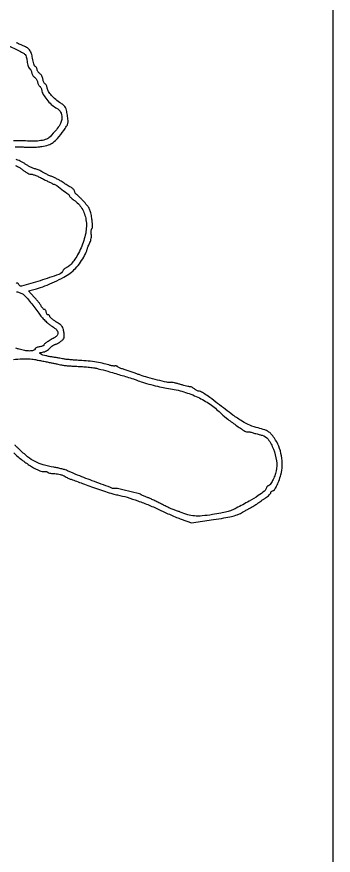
# Model space of a CAD drawing. Header units: millimetres. Extents: x 0 to 16589, y 0 to 10791.
# Drawn here: x 16338 to 16578, y 9519 to 10155 of the extents above; entities that cross this region are included whole.
import ezdxf

# ---------------------------------------------------------------- set-up
doc = ezdxf.new("R2010")
doc.units = ezdxf.units.MM
doc.header["$LTSCALE"] = 4
doc.layers.add('background', color=7, linetype='Continuous')

# ---------------------------------------------------------------- blocks, each defined once
blk = doc.blocks.new('sign(tom)')
for points in [[(323.936079, 1007.949026, 0.023721), (317.910543, 1002.657566, 0.027777), (312.74102, 997.077199, 0.027658), (308.981953, 991.989781, 0.146294), (308, 988.705512, -0.052007), (307.932302, 988.056423, -0.048397), (307.73181, 987.418605, -0.051842), (307.436895, 986.884963, -0.102547), (307.087012, 986.553777, 0.149653), (306.692629, 986.104226, 0.022272), (306.242238, 984.971615, 0.023409), (305.820747, 983.544291, 0.018243), (305.493252, 981.960056, -0.038238), (305.057526, 980.208441, -0.025262), (304.305623, 978.274225, -0.025439), (303.377803, 976.457324, -0.044154), (302.406239, 975.070941, 0.007873), (301.484352, 973.939651, 0.011309), (300.706833, 972.907042, 0.007293), (300.093628, 972.026295, 0.149501), (300, 971.720161, -0.123667), (299.909147, 971.35845, -0.000566), (298.043353, 967.8881, -0.00263), (295.892468, 963.948077, -0.001653), (293.339075, 959.364517, 0.006951), (290.619384, 954.358393, 0.006357), (287.955632, 949.128028, 0.006368), (285.695948, 944.397092, 0.020571), (284.3661, 941.177708, -0.021903), (281.769147, 934.937983, -0.013799), (278.22346, 927.884367, -0.013189), (274.050584, 920.59223, -0.013626), (269.542034, 913.610421, 0.006898), (267.468558, 910.492359, 0.004366), (265.133195, 906.802845, 0.004383), (262.902032, 903.137572, 0.008066), (261.161092, 900.110421), (257.5, 893.5), (257.5, 878, 0.005254), (257.576853, 870.686585, 0.013027), (257.8289, 865.335738, 0.016779), (258.247208, 861.429375, 0.059634), (258.891808, 859, -0.002467), (259.529703, 857.372539, -0.001314), (260.303664, 855.353125, -0.001308), (261.083484, 853.286049, -0.002036), (261.743673, 851.5, 0.006288), (262.366312, 849.858595, 0.0063), (263.029669, 848.234375, 0.006178), (263.643673, 846.832024, 0.024828), (264.071239, 846, -0.013367), (264.528391, 845.158409, -0.00296), (265.263896, 843.692187, -0.003075), (266.093613, 841.987111, -0.002959), (266.913143, 840.25, 0.019087), (267.746383, 838.622042, 0.027062), (268.617828, 837.248438, 0.025859), (269.422398, 836.235314, 0.215215), (269.94377, 836, -0.123425), (270.3466, 835.899023, -0.100775), (270.689732, 835.614617, -0.09084), (270.920289, 835.189209, -0.079032), (271, 834.688058, 0.201436), (271.592061, 833.278088, 0.036009), (273.816286, 831.390508, 0.031574), (277.069435, 829.311791, 0.017907), (281.239102, 827.195548, 0.066673), (287.193336, 825.349146, 0.048561), (294.115608, 824.860304, 0.048365), (301.037131, 825.717368, 0.06431), (306.991089, 827.879251, 0.022625), (310.250546, 829.754085, 0.074017), (312.123276, 831.38007, 0.062259), (313.607536, 833.627423, 0.012857), (315.604144, 837.939717, -0.035412), (318.353521, 843.237647, -0.036321), (321.802424, 848.047293, -0.022859), (327.116777, 853.862622, -0.005313), (336.584618, 863.1179, 0.004586), (341.54814, 867.955892, 0.015703), (344.644045, 871.228691, 0.01914), (346.572185, 873.574652, 0.163862), (347, 874.845012, -0.136196), (347.121498, 875.282783, -0.026046), (347.5875, 875.973483, -0.02603), (348.234318, 876.745071, -0.021385), (349, 877.5, 0.027264), (349.766156, 878.27336, 0.030291), (350.415186, 879.099955, 0.03172), (350.874835, 879.863888, 0.118016), (351.009143, 880.404988, -0.086213), (351.131687, 881.077084, -0.008123), (351.738103, 882.64709, -0.010214), (352.535253, 884.505159, -0.007866), (353.477871, 886.5, 0.011295), (354.421818, 888.533647, 0.013125), (355.224139, 890.509439, 0.012177), (355.815441, 892.20727, 0.073022), (355.968728, 893.127876, -0.085425), (356.446036, 895.614501, -0.006744), (358.909596, 901.899534, -0.010036), (361.662457, 908.283429, -0.022298), (364.068935, 913, 0.008613), (364.573784, 913.925987, 0.001061), (365.63676, 915.96875, 0.001254), (366.888297, 918.401312, 0.001036), (368.210289, 921, -0.006632), (369.525211, 923.514744, -0.009714), (370.75396, 925.688542, -0.005608), (371.836044, 927.472937, -0.150172), (372.25, 927.833333, 0.130134), (372.537477, 928.0644, 0.058276), (372.779688, 928.488882, 0.052095), (372.944385, 929.025086, 0.048516), (373, 929.596902, -0.047602), (373.064078, 930.268437, -0.022392), (373.267302, 931.117083, -0.021953), (373.561523, 931.993996, -0.028778), (373.909963, 932.763569, 0.028022), (375.697001, 936.694641, 0.014577), (377.501669, 941.772337, 0.01383), (379.152369, 947.413354, 0.014051), (380.479119, 953.107504, -0.004417), (381.194031, 956.467384, -0.005266), (381.929442, 959.622204, -0.004583), (382.601304, 962.26762, -0.03387), (383.017365, 963.5, 0.015679), (383.44327, 964.624854, 0.003377), (384.106088, 966.599541, 0.003523), (384.842355, 968.897703, 0.003357), (385.558333, 971.243119, -0.011657), (386.311311, 973.570665, -0.012357), (387.158518, 975.81528, -0.012033), (387.980731, 977.708653, -0.053923), (388.602922, 978.743119, -0.016052), (389.409305, 979.737581, -0.402036), (389.729036, 979.76735, -0.217927), (389.923267, 979.384949, -0.007409), (389.968197, 977.657729, 0.055609), (390.124649, 976.384772, 0.031862), (390.578158, 974.90349, 0.031459), (391.231767, 973.454298, 0.04501), (392, 972.272871, -0.024375), (392.765485, 971.19557, -0.025278), (393.4125, 970.06157, -0.026026), (393.868866, 969.028297, -0.091218), (394, 968.315481, 0.066322), (394.098136, 967.578891, 0.017837), (394.448169, 966.449616, 0.017742), (394.941686, 965.183687, 0.017513), (395.52568, 963.95034, 0.041403), (396.527898, 962.351806, 0.1159), (397.535008, 961.508234, 0.094696), (398.936345, 961.108818, 0.022212), (401.384657, 961, 0.031351), (403.888746, 961.157165, 0.088214), (405.558481, 961.676119, 0.077267), (407.070262, 962.781942, 0.020309), (409.108977, 964.994979, -0.016793), (410.498942, 966.525242, -0.022122), (411.871074, 967.817907, -0.020345), (413.076096, 968.773896, -0.157781), (413.75, 968.994979, 0.078453), (414.227506, 969.072333, 0.090243), (414.632812, 969.292275, 0.100334), (414.903813, 969.618221, 0.124034), (415, 970, -0.191087), (415.151477, 970.381882, -0.088204), (415.5875, 970.70625, -0.068025), (416.234582, 970.926307, -0.048028), (417, 971, 0.044675), (417.765579, 971.068541, 0.064527), (418.4125, 971.273955, 0.08442), (418.849826, 971.576219, 0.202082), (419, 971.932612, -0.183588), (419.154946, 972.340383, -0.053387), (419.660937, 972.800418, -0.045906), (420.388732, 973.236126, -0.03532), (421.25, 973.577217, 0.041686), (422.433398, 974.063376, 0.009966), (424.307813, 975.070522, 0.010174), (426.420697, 976.31796, 0.009909), (428.5, 977.660989), (433.5, 981.032769), (434.113317, 975.266385, 0.028054), (435.089229, 969.29715, 0.015617), (436.908838, 962.152576, 0.015512), (439.105924, 955.332122, 0.037623), (441.25147, 950.5, 0.045452), (443.974041, 946.379786, 0.033083), (447.683024, 942.325118, 0.033257), (451.862385, 938.824388, 0.048309), (456, 936.376496, -0.020983), (456.75425, 935.984159, -0.006754), (457.839096, 935.341047, -0.006723), (459.028112, 934.592158, -0.007484), (460.15437, 933.837275, 0.044245), (461.392178, 933.133444, 0.029086), (462.921025, 932.539699, 0.029248), (464.489601, 932.132825, 0.048869), (465.845354, 932, -0.03043), (467.053112, 931.926429, -0.036367), (468.171509, 931.70625, -0.039389), (469.060928, 931.385789, -0.149259), (469.5, 931, 0.205375), (470.059588, 930.607137, 0.016959), (471.852182, 930.29375, 0.020497), (474.096232, 930.072738, 0.014297), (476.639549, 930, 0.01756), (480.46384, 930.13435, 0.055663), (482.97891, 930.595769, 0.055744), (485.328283, 931.600244, 0.017649), (488.582362, 933.598452, 0.006302), (490.699492, 935.042487, 0.008508), (492.574827, 936.404689, 0.006114), (494.104099, 937.585337, 0.087104), (494.560847, 938.098452, -0.110014), (494.897933, 938.444195, -0.050541), (495.459676, 938.73517, -0.046656), (496.138906, 938.933204, -0.047648), (496.838258, 939, 0.103078), (497.603585, 939.15947, 0.049203), (498.485201, 939.651668, 0.045869), (499.339169, 940.369769, 0.048663), (500.029241, 941.218445, -0.020495), (500.774181, 942.247866, -0.009422), (501.823387, 943.528866, -0.009314), (502.979423, 944.837084, -0.012728), (504.071652, 945.968445, 0.02734), (505.243385, 947.25535, 0.011883), (506.662386, 949.083119, 0.011718), (508.082299, 951.101968, 0.015284), (509.279915, 953.01664, -0.010302), (510.430137, 954.896947, -0.009059), (511.705847, 956.811711, -0.009141), (512.919816, 958.497462, -0.026914), (513.835928, 959.593515, 0.031239), (514.62622, 960.555815, 0.020751), (515.413525, 961.74808, 0.020914), (516.083841, 962.974229, 0.037803), (516.511143, 964.035109, -0.057047), (517.028499, 965.189572, -0.018726), (518.039417, 966.757338, -0.018381), (519.300963, 968.427451, -0.019791), (520.652421, 969.958234, 0.020488), (521.991619, 971.479394, 0.019858), (523.21656, 973.120544, 0.020227), (524.176485, 974.648152, 0.066185), (524.62735, 975.75, -0.034859)], [(533.575775, 975.113855, -0.007272), (532.981723, 971.565599, -0.015646), (532.399256, 968.855655, 0.020568), (531.862428, 966.232677, 0.0113), (531.411032, 962.985996, 0.011248), (531.101128, 959.665241, 0.017641), (531, 956.799935, 0.037723), (531.355717, 952.091838, 0.082143), (532.473867, 948.65731, 0.062144), (534.849575, 945.205425, 0.014622), (539.666744, 940.097962, 0.018063), (542.274506, 937.672106, 0.08201), (544.038111, 936.592044, 0.079953), (546.07655, 936.12275, 0.01668), (549.7551, 936, 0.014374), (553.337096, 936.102996, 0.074792), (555.266281, 936.507732, 0.094481), (556.774404, 937.421007, 0.030155), (558.622747, 939.298412, -0.029714), (561.690193, 942.419585, -0.038369), (564.868258, 944.875776, -0.043704), (567.863218, 946.488357, -0.101993), (570.345354, 947, 0.036259), (571.361641, 947.073796, 0.040522), (572.318384, 947.29375, 0.044458), (573.087837, 947.615294, 0.133926), (573.5, 948, -0.142927), (573.927713, 948.385309, -0.041571), (574.764432, 948.70625, -0.038095), (575.812333, 948.926334, -0.032727), (576.936572, 949, 0.047248), (578.107014, 949.11085, 0.041217), (579.292851, 949.440625, 0.043345), (580.320455, 949.924733, 0.088019), (581, 950.5, -0.061675), (581.610294, 951.074133, -0.044117), (582.413399, 951.559375, -0.044584), (583.275964, 951.890189, -0.069389), (584.063428, 952, 0.049861), (584.804893, 952.074125, 0.047579), (585.529318, 952.29375, 0.05126), (586.131955, 952.616648, 0.106123), (586.5, 953, -0.192236), (587.027519, 953.39062, -0.022444), (588.489248, 953.70625, -0.02434), (590.334326, 953.92707, -0.017613), (592.404029, 954, 0.038336), (595.945265, 954.271917, 0.095105), (598.384592, 955.142793, 0.093111), (600.358694, 956.868066, 0.035725), (602.411219, 959.897713, -0.011059), (603.091696, 961.017254, -0.001501), (604.575483, 963.325726, -0.001728)], [(604.141898, 970.180105, -0.002147), (599.45989, 963.25, -0.012374), (597.112698, 959.984385, -0.09213), (595.705996, 958.702256, -0.115347), (594.062246, 958.14715, -0.024005), (590.999038, 958, 0.019061), (589.084564, 957.926989, 0.025918), (587.370282, 957.70625, 0.024741), (586.014877, 957.38981, 0.186724), (585.5, 957, -0.126268), (585.100548, 956.61574, -0.046682), (584.382443, 956.29375, -0.04255), (583.496232, 956.073901, -0.039551), (582.563428, 956, 0.056318), (581.584343, 955.889369, 0.043376), (580.560274, 955.559375, 0.044511), (579.645682, 955.074601, 0.075572), (579, 954.5, -0.075572), (578.354318, 953.925399, -0.044511), (577.439726, 953.440625, -0.043376), (576.415657, 953.110631, -0.056318), (575.436572, 953, 0.039551), (574.503768, 952.926099, 0.04255), (573.617557, 952.70625, 0.046682), (572.899452, 952.38426, 0.126268), (572.5, 952, -0.127285), (572.098886, 951.615684, -0.0464), (571.374234, 951.29375, -0.042283), (570.478985, 951.073888, -0.039096), (569.535484, 951, 0.096069), (566.538537, 950.418807, 0.035063), (562.635842, 948.518171, 0.035108), (558.845474, 945.961142, 0.058031), (556.102752, 943.250029, -0.030525), (554.587974, 941.57867, -0.077132), (553.25565, 940.628494, -0.080733), (551.735756, 940.150937, -0.035843), (549.633597, 940.000029, -0.094656), (546.775706, 940.545929, -0.072546), (544.013887, 942.13579, -0.046815), (540.890163, 945.109077, -0.014347), (536.75, 950.147829, -0.112364), (535.503052, 952.828932, -0.048735), (535.052528, 956.758657, -0.039578), (535.359791, 961.679504, -0.023717), (536.460329, 967.436111, 0.022546), (537.080188, 970.637785, 0.006616), (537.744042, 975.602611, 0.00663)], [(520.774168, 976.824941, -0.020843), (519.825, 975.474102, -0.022181), (518.531659, 973.934026, -0.017353), (517, 972.378275, 0.020416), (515.468603, 970.803617, 0.02491), (514.175, 969.206658, 0.024657), (513.240363, 967.785437, 0.133896), (513, 966.903952, -0.117968), (512.766304, 965.927228, -0.01344), (511.678125, 963.919033, -0.015646), (510.223269, 961.571192, -0.012137), (508.5, 959.1072, 0.002219), (506.774989, 956.742023, 0.003526), (505.321875, 954.700787, 0.00084), (504.067551, 952.90583, 0.153244), (504, 952.690602, -0.195689), (503.611402, 951.735727, -0.003178), (499.461769, 947.53552, -0.003179), (495.259222, 943.388562, -0.195532), (494.303605, 943, 0.14286), (493.792745, 942.850996, 0.021928), (492.91701, 942.237038, 0.022996), (491.922508, 941.397197, 0.018144), (490.924314, 940.402682, -0.106328), (484.292957, 935.787857, -0.099961), (476.199034, 934.173627, -0.085466), (467.05992, 935.769947, -0.055923), (457.430083, 940.48327, -0.02206), (452.998444, 943.587326, -0.031327), (449.375316, 946.750741, -0.036131), (446.736345, 949.770735, -0.086166), (445.381081, 952.412341, 0.023247), (445.077292, 953.248192, 0.024823), (444.702979, 954.033625, 0.025417), (444.31588, 954.671876, 0.09608), (443.98632, 955, -0.196816), (441.600971, 958.558805, -0.011252), (439.200656, 971.800385, -0.009188), (437.333213, 985.202903, -0.449834), (438.926526, 987, 0.088557), (439.336388, 987.073166, 0.09485), (439.684667, 987.283092, 0.099974), (439.91766, 987.596068, 0.110611), (440, 987.963719, -0.103036), (440.14248, 988.647786, -0.001844)], [(434.13614, 989.241465, 0.00158), (433.548636, 988.012326, 0.002059), (433.019111, 986.883448, -0.092159), (431.658341, 984.970424, -0.04632), (429.338141, 983.108932, -0.022547), (425.264674, 980.675584, -0.00354), (417, 976.306377, 0.022946), (414.267174, 974.72305, 0.017595), (411.430325, 972.756394, 0.017904), (408.902216, 970.723804, 0.039705), (407.167065, 968.964376, -0.042212), (404.517748, 966.304754, -0.12432), (402.216496, 965.177202, -0.209683), (400.385641, 965.558167, -0.143527), (399.053082, 967.25, 0.00035), (398.614154, 968.34021, 0.000151), (398.027255, 969.79375, 0.000149), (397.401412, 971.34107, 0.000197), (396.830409, 972.75, 0.018672), (396.27026, 973.995027, 0.027006), (395.677083, 975.045313, 0.025598), (395.12299, 975.8226, 0.228957), (394.755889, 976, -0.292229), (394.463498, 976.186846, -0.045525), (394.222042, 976.863914, -0.038647), (394.05474, 977.813926, -0.02427), (394, 978.940983, 0.031397), (393.926388, 980.112115, 0.037109), (393.70625, 981.1996, 0.040338), (393.385578, 982.065839, 0.146547), (393, 982.5, -0.226775), (392.123704, 983.863492, -0.064781), (392.134477, 986.446508, -0.049939), (392.927389, 989.782607, -0.031015), (394.477871, 993.5, 0.008876), (395.421983, 995.508497, 0.011059)], [(387.987991, 998.46994, -0.014909), (387.54745, 992.163885, -0.024646), (386.884209, 987.740861, -0.037459), (385.836772, 984, 0.000484), (384.931535, 981.496202, 0.000284), (383.853474, 978.5, 0.000284), (382.779237, 975.503729, 0.000486), (381.885937, 973, -0.001838), (381.075456, 970.747655, -0.001905), (380.257968, 968.528125, -0.001835), (379.535993, 966.612222, -0.008242), (379.091076, 965.5, 0.036867), (378.673682, 964.254297, 0.004713), (378.001735, 961.510668, 0.005495), (377.269602, 958.23311, 0.004551), (376.560216, 954.727805, -0.010516), (375.764266, 951.022665, -0.008918), (374.771837, 947.14365, -0.009019), (373.740743, 943.641752, -0.024825), (372.848555, 941.227805, -0.006218), (370.112328, 935.035914, -0.002507), (366.22955, 926.648456, -0.001296), (362.274448, 918.272472, -0.031014), (361.015952, 916, 0.029305), (359.018549, 912.422158, 0.00948), (356.480004, 906.910539, 0.009773), (354.083691, 901.132078, 0.020034), (352.47894, 896.5, -0.032664), (348.652665, 886.295745, -0.037044), (343.660892, 877.116971, -0.039227), (337.680085, 869.258885, -0.047984), (330.90182, 862.995769, 0.024316), (325.573474, 858.520102, 0.016007), (319.876551, 852.892493, 0.00957), (314.81294, 847.351, 0.182287), (314, 845.195253, -0.073671), (313.915528, 844.625057, -0.014251), (313.584166, 843.633956, -0.014878), (313.126321, 842.490673, -0.013253), (312.584397, 841.33104, 0.006985), (311.970024, 840.058222, 0.004516), (311.292856, 838.568739, 0.004539), (310.657298, 837.100788, 0.008554), (310.175531, 835.902965, -0.19008), (306.826176, 832.241966, -0.058031), (299.613343, 829.705007, -0.055929), (291.30725, 828.783098, -0.089821), (284.3151, 830.058084, -0.036329), (281.186668, 831.501001, -0.030198), (278.09136, 833.463902, -0.026169), (275.595686, 835.473234, -0.211909), (275.006833, 836.781385, 0.108944), (274.885728, 837.317001, 0.065912), (274.532764, 837.866428, 0.061232), (274.013856, 838.345806, 0.064364), (273.402577, 838.675758, -0.175564), (271.694011, 840.156223, -0.019029), (269.28734, 844.880452, -0.017869), (266.428687, 851.691571, -0.007116), (262.979039, 861.218455, -0.028023), (262.022189, 864.582117, -0.0262), (261.421577, 868.107963, -0.020505), (261.099093, 872.380535, -0.008583), (261, 878.15273, -0.015894), (261.234075, 885.514402, -0.041225), (262.005509, 890.76153, -0.049432), (263.523, 895.233195, -0.033055), (266.078018, 900, 0.012078), (266.520602, 900.748549, 0.004828), (267.091809, 901.79375, 0.004774), (267.686273, 902.932965, 0.006002), (268.214137, 904, -0.027454), (268.935379, 905.313068, -0.006789), (270.263242, 907.38125, -0.006925), (271.85088, 909.710934, -0.006888), (273.505242, 912, 0.006572), (275.214783, 914.362266, 0.005498), (276.968147, 916.9125, 0.005553), (278.519853, 919.279837, 0.01511), (279.548364, 921, -0.006281), (280.338983, 922.376919, -0.008128), (281.100433, 923.61875, -0.006365), (281.765686, 924.636295, -0.06941), (282.091407, 925, 0.120783), (282.888792, 926.096967, 0.001862), (285.840363, 933.392814, 0.002298), (288.68886, 940.605922, 0.093146), (289, 942.261613, -0.127138), (289.417482, 943.876915, -0.001001), (295.97431, 955.65859, -0.00387), (302.148579, 966.502886, -0.01543), (306.187452, 973, 0.03643), (306.968937, 974.383408, 0.009926), (307.996506, 976.675, 0.009986), (309.061452, 979.328128, 0.010236), (310.010394, 982, -0.026911), (312.754916, 988.980546, -0.050858), (315.809502, 994.193425, -0.049264), (319.921861, 998.787596, -0.02371), (326, 1003.853562, 0.005539), (327.521929, 1005.031054, 0.003934), (329.203248, 1006.383546, 0.003971)]]:
    blk.add_lwpolyline(points, format="xyb")

msp = doc.modelspace()

# ---------------------------------------------------------------- linework, layer by layer
at = {"layer": 'background'}
msp.add_lwpolyline([(0, 0), (16577.72, 0), (16577.72, 10791.15), (0, 10791.15)], close=True, dxfattribs=at)

# ---------------------------------------------------------------- block references
at = {"linetype": 'Continuous', "xscale": 1.094754800444414, "yscale": 1.094754800444414, "zscale": 1.094754800444414, "rotation": 98.64148503487444}
msp.add_blockref('sign(tom)', (17479.6, 9639.46), dxfattribs=at)

doc.saveas('drawing.dxf')
